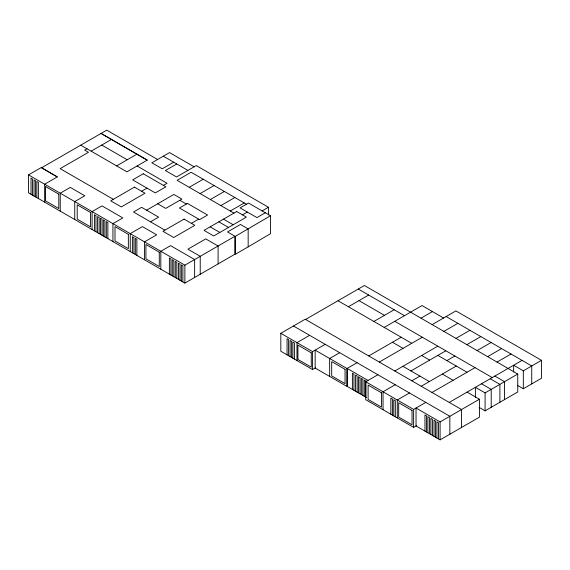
<?xml version="1.0" encoding="UTF-8"?>
<svg xmlns="http://www.w3.org/2000/svg" width="570" height="570" viewBox="0 0 570 570"><rect width="100%" height="100%" fill="white"/><g stroke="black" fill="none" stroke-linecap="round" stroke-linejoin="round"><path stroke-width="0.85" d="M265.335 212.76L256.92 217.612L240.105 207.908L248.513 203.048L270.501 215.745L235.225 236.4L227.516 231.947L240.455 224.48L248.164 228.926L248.164 246.86L235.225 254.327L235.225 236.4M248.164 246.86L270.501 233.671L270.501 215.745M28.5 174.89L184.88 265.171L234.975 236.258L234.975 254.184L184.88 283.105L28.5 192.817L28.5 174.89L41.147 167.587L57.299 176.914L44.66 184.217L44.66 202.143M87.025 148.791L84.702 150.131L88.457 152.304L60.156 168.642L113.309 199.329M91.143 151.171L111.428 139.458M116.629 165.884L136.914 154.171M101.104 133.409L147.224 160.127L126.939 171.841L80.748 145.165M173.7 162.194L162.258 168.805L151.862 162.799L169.539 152.596L194.149 166.803M176.75 163.96L165.386 170.523L176.543 176.964L196.265 165.578L268.442 207.252L268.442 214.933M141.581 191.249L146.989 188.129M163.398 185.392L167.046 183.284L137.085 165.984M146.597 210.195L173.871 194.448L181.894 199.08L165.735 208.406L157.712 203.775M189.226 187.309L203.205 179.237M150.48 221.823L158.61 217.134L141.631 207.33L133.501 212.019L164.908 230.152M200.099 193.593L214.085 185.521M210.366 199.521L224.352 191.449M220.868 205.578L234.854 197.505M191.406 223.347L198.702 219.129M230.287 211.014L244.266 202.941M242.464 214.854L247.302 212.061M262.115 210.9L268.442 207.252M315.531 367.835L312.56 369.559L280.818 351.234L280.818 333.3L305.171 319.243L461.55 409.531L461.55 427.464M305.548 319.464L364.387 285.499L517.752 374.041L517.752 391.968L485.091 410.828L479.128 407.386M348.384 306.745L368.669 295.032M309.624 335.331L296.977 342.627L296.977 360.561M280.818 333.3L312.56 351.626L325.206 344.323M373.87 321.459L394.155 309.745M339.706 352.695L329.652 358.494L329.652 376.428M384.18 327.415L422.035 305.563L443.588 318.003M420.981 318.174L432.43 311.562M347.009 368.519L347.009 386.446L315.153 368.056L315.153 350.13L347.009 368.519L357.055 362.712M368.74 355.944L401.173 337.219M432.146 324.615L455.893 310.906L541.5 360.333L541.5 378.259L523.324 388.754L517.368 385.313M379.314 362.05L422.327 337.219M443.873 331.391L457.86 323.318M416.656 425.598L413.613 427.35L365.726 399.705L365.726 381.772L377.896 374.747M394.796 370.992L437.803 346.161M455.979 338.373L469.958 330.301M410.942 370.928L445.826 350.785M395.209 384.743L383.04 391.768L383.04 409.702M466.851 344.651L480.831 336.578M411.775 380.796L419.905 376.1M446.887 360.618L454.867 356.008M477.118 350.579L491.105 342.506M409.459 392.972L397.29 399.998L397.29 417.924M421.237 386.253L456.264 366.033M487.621 356.642L501.6 348.569M432.01 392.474L475.017 367.643M365.726 381.772L413.613 409.424L425.783 402.399M497.033 362.078L511.019 354.006M449.231 402.42L522.049 360.375M475.401 397.554L475.401 387.308L485.091 392.901L517.752 374.041M513.641 372.06L513.641 365.228L523.324 370.821L541.5 360.333M440.097 421.921L479.413 399.221L479.413 417.147L440.097 439.848L416.036 425.954L416.036 408.027L440.097 421.921L440.097 439.848M446.125 316.542L531.732 365.969L531.732 383.895M163.305 156.194L187.915 170.401M246.482 204.224L191.107 172.254L177.127 180.327L233.928 213.123M157.584 159.5L106.754 130.152L41.667 167.73L57.299 176.914M101.033 133.458L147.224 160.127M358.274 289.026L404.472 315.702M101.731 145.058L127.217 159.771M223.483 219.151L233.173 224.744M494.853 376.079L504.543 381.672L504.543 399.599M358.972 300.632L384.458 315.345M394.761 321.309L492.238 377.582M218.837 221.837L228.52 227.43M490.207 378.758L499.89 384.351L499.89 402.285M179.835 200.262L186.354 204.024M437.846 355.395L467.037 372.253M210.152 226.846L219.842 232.439M337.989 300.739L411.747 343.325M481.522 383.774L491.212 389.367L491.212 407.293M421.65 355.488L429.666 360.119M392.466 342.249L403.04 348.356M442.356 374.062L453.122 380.283M467.094 392.103L479.413 399.221M402.926 366.296L429.367 381.565M293.464 326.004L449.844 416.285L449.844 434.219M367.999 380.461L347.159 368.427L347.159 386.36L366.51 397.532M523.324 370.821L523.324 388.754M485.091 392.901L485.091 410.828M438.465 438.907L438.465 422.769L436.912 421.871L436.912 438.009M435.587 437.247L435.587 421.109L434.041 420.211L434.041 436.349M432.409 435.416L432.409 419.278L430.863 418.38L430.863 434.518M429.409 433.684L429.409 417.546L427.863 416.649L427.863 432.787M426.517 432.01L426.517 415.872L424.964 414.974L424.964 431.112M413.613 409.424L413.613 427.35M395.324 416.791L395.324 400.653L393.77 399.755L393.77 415.893M392.395 415.095L392.395 398.964L390.842 398.067L390.842 414.205M365.84 397.14L365.84 381.002L364.287 380.112L364.287 396.243M362.869 395.423L362.869 379.292L361.316 378.395L361.316 394.533M360.019 393.777L360.019 377.646L358.466 376.749L358.466 392.887M357.134 392.117L357.134 375.979L355.58 375.081L355.58 391.22M353.949 390.272L353.949 374.141L352.395 373.243L352.395 389.381M312.56 351.626L312.56 369.559M294.405 359.079L294.405 342.94L292.852 342.043L292.852 358.181M291.633 357.476L291.633 341.337L290.08 340.44L290.08 356.578M288.605 355.73L288.605 339.592L287.052 338.694L287.052 354.832M218.089 263.931L218.089 246.005L205.763 238.887L187.901 249.204L200.227 256.315L200.227 274.248M194.634 277.476L194.634 259.542L170.573 245.649L160.818 251.285L160.818 269.211M184.88 265.171L184.88 283.105M182.877 281.943L182.877 265.812L181.324 264.915L181.324 281.053M180.006 280.29L180.006 264.152L178.453 263.255L178.453 279.393M176.828 278.452L176.828 262.314L175.275 261.416L175.275 277.554M173.829 276.721L173.829 260.583L172.275 259.685L172.275 275.823M170.929 275.046L170.929 258.908L169.376 258.018L169.376 274.149M144.495 259.785L144.495 241.858L156.665 234.833L142.415 226.604L130.245 233.629L130.245 251.562M136.878 255.41L136.878 239.272L135.325 238.374L135.325 254.512M133.943 253.714L133.943 237.576L132.39 236.685L132.39 252.816M112.931 241.566L112.931 223.632L122.821 217.918L101.987 205.891L92.091 211.598L92.091 229.532M107.865 238.638L107.865 222.499L106.312 221.602L106.312 237.74M104.887 236.921L104.887 220.782L103.341 219.892L103.341 236.023M102.037 235.275L102.037 219.137L100.484 218.239L100.484 234.377M99.151 233.607L99.151 217.469L97.598 216.579L97.598 232.71M95.967 231.769L95.967 215.631L94.413 214.74L94.413 230.871M74.741 219.514L74.741 201.581L84.788 195.781L70.288 187.409L60.235 193.209L60.235 211.142M38.368 198.517L38.368 182.379L36.822 181.481L36.822 197.619M35.604 196.921L35.604 180.783L34.05 179.885L34.05 196.023M32.568 195.168L32.568 179.03L31.022 178.132L31.022 194.27M143.255 173.764L132.682 179.871L155.275 192.917L165.856 186.81L143.255 173.764M134.442 187.124L110.715 200.825L121.289 206.931L145.022 193.23L134.442 187.124M187.43 203.405L179.443 208.014L199.593 219.649L207.573 215.04L187.43 203.405M184.053 219.101L162.942 231.292L173.708 237.512L194.826 225.321L184.053 219.101M236.7 211.527L204.032 230.38L213.721 235.973L246.383 217.12L236.7 211.527M58.788 194.171L45.436 186.461L45.436 200.804L58.788 208.513L58.788 194.171M90.559 212.51L77.207 204.801L77.207 219.144L90.559 226.853L90.559 212.51M128.357 234.334L115.005 226.625L115.005 240.968L128.357 248.677L128.357 234.334M159.279 252.189L145.927 244.48L145.927 258.823L159.279 266.532L159.279 252.189M345.049 369.317L331.697 361.608L331.697 375.951L345.049 383.66L345.049 369.317M381.458 392.794L368.106 385.085L368.106 399.428L381.458 407.137L381.458 392.794M412.032 410.443L398.679 402.733L398.679 417.076L412.032 424.785L412.032 410.443M311.27 352.816L297.918 345.107L297.918 359.449L311.27 367.158L311.27 352.816"/></g></svg>
